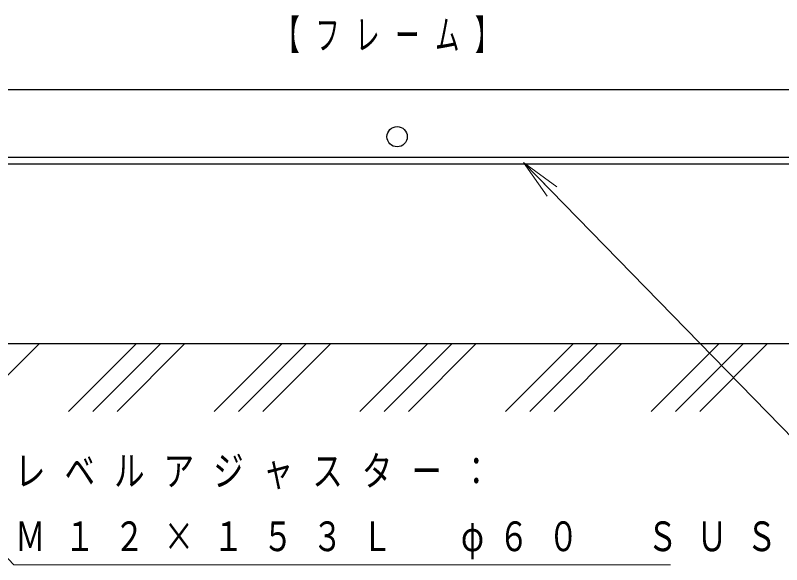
# Model space of a CAD drawing. Units: millimetres on the paper. Extents: x -385 to 0, y -594 to 267.
# Drawn here: x -126.4 to -69.7, y 106.9 to 147.5 of the extents above; entities that cross this region are included whole.
import ezdxf

# ---------------------------------------------------------------- set-up
doc = ezdxf.new("R2010")
doc.units = ezdxf.units.MM
doc.layers.add('1_10', color=7, linetype='Continuous', lineweight=25)
doc.styles.add('ＭＳ ゴシック', font='')
doc.styles.get('ＭＳ ゴシック').set_extended_font_data('MS Gothic')

msp = doc.modelspace()

# ---------------------------------------------------------------- linework, layer by layer
at = {"layer": '1_10', "color": 60}
for p, q in [((-147.668, 142.064), (-48.568, 142.064)), ((-59.118, 137.014), (-137.118, 137.014)), ((-137.118, 136.564), (-59.118, 136.564))]:
    msp.add_line(p, q, dxfattribs=at)
at = {"layer": '1_10', "lineweight": 13}
for p, q in [((-88.764, 136.652), (-86.668, 134.505)), ((-88.764, 136.652), (-86.31, 134.854)), ((-87.026, 134.156), (-88.764, 136.652)), ((-129.611, 118.244), (-124.611, 123.244)), ((-122.427, 118.244), (-117.427, 123.244)), ((-120.631, 118.244), (-115.631, 123.244)), ((-118.835, 118.244), (-113.835, 123.244)), ((-111.65, 118.244), (-106.65, 123.244)), ((-109.854, 118.244), (-104.854, 123.244)), ((-108.058, 118.244), (-103.058, 123.244)), ((-100.874, 118.244), (-95.874, 123.244)), ((-99.078, 118.244), (-94.078, 123.244)), ((-97.282, 118.244), (-92.282, 123.244)), ((-90.098, 118.244), (-85.098, 123.244)), ((-88.302, 118.244), (-83.302, 123.244)), ((-86.506, 118.244), (-81.506, 123.244)), ((-79.321, 118.244), (-74.321, 123.244)), ((-77.525, 118.244), (-72.525, 123.244)), ((-75.729, 118.244), (-70.729, 123.244))]:
    msp.add_line(p, q, dxfattribs=at)
at = {"layer": '1_10'}
msp.add_line((-29.299, 123.244), (-148.918, 123.244), dxfattribs=at)
at = {"layer": '1_10', "lineweight": 13}
for points in [[(-88.764, 136.652), (-59.721, 106.906), (-22.903, 106.906)], [(-141.773, 123.125), (-126.469, 106.906), (-77.884, 106.906)]]:
    msp.add_lwpolyline(points, dxfattribs=at)
at = {"layer": '1_10', "color": 60}
msp.add_circle((-98.118, 138.564), 0.75, dxfattribs=at)

# ---------------------------------------------------------------- texts
at = {"layer": '1_10', "char_height": 2.199, "attachment_point": 4, "style": 'ＭＳ ゴシック'}
for s, insert in [('\\T1.64;\\W0.6;【フレーム】', (-107.118, 145.974)), ('\\T1.63;\\W0.75;レベルアジャスター：', (-126.387, 113.706)), ('\\T1.63;\\W0.75;Ｍ１２×１５３Ｌ\u3000φ６０\u3000ＳＵＳ', (-126.387, 108.706))]:
    msp.add_mtext(s, dxfattribs=dict(at, insert=insert))

doc.saveas('drawing.dxf')
